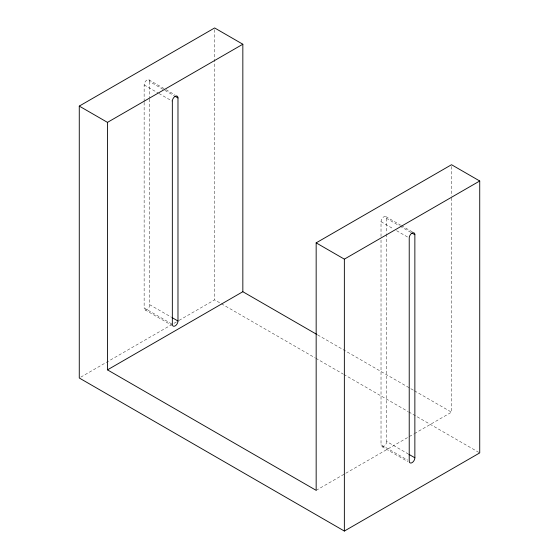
<?xml version="1.0" encoding="UTF-8"?>
<svg xmlns="http://www.w3.org/2000/svg" width="559" height="559" viewBox="0 0 559 559"><rect width="100%" height="100%" fill="white"/><g stroke="black" fill="none" stroke-linecap="round" stroke-linejoin="round"><path stroke-width="0.42" stroke-dasharray="2.79 2.1" d="M80.789 377.129L178.342 320.81M179.097 320.377L214.642 299.855L220.679 303.341M316.163 490.348L413.716 434.029M414.471 433.588L451.525 412.193L451.525 196.957M148.953 79.853L165.275 89.279M166.023 89.706L174.925 94.848M385.836 216.619L400.677 225.186M401.418 225.612L412.549 232.041M144.138 101.493L144.138 84.933A3.99 2.306 -60 0 1 146.954 80.049A3.99 2.306 -60 0 1 149.777 81.677L174.268 95.82M381.021 236.513L381.021 221.699A3.99 2.306 -60 0 1 383.844 216.815A3.99 2.306 -60 0 1 386.66 218.443L399.28 225.724M400.02 226.157L411.151 232.579M144.138 84.933L158.239 93.073M158.98 93.507L172.34 101.214M381.021 221.699L393.641 228.98M396.604 230.699L407.742 237.121M317.694 334.932L413.716 390.371M414.478 390.804L451.525 412.193M221.434 303.775L315.087 357.844M315.842 358.284L343.03 373.978M343.785 374.411L407.979 411.48M408.734 411.913L478.965 452.462M149.777 99.104L149.777 304.739L171.299 317.163M386.66 234.13L386.66 441.498L408.182 453.929M144.138 102.36L144.138 307.995L172.34 324.276M381.021 240L381.021 444.761L407.742 460.183M144.963 309.819L171.683 325.247M381.846 446.585L407.825 461.58M451.525 166.456L451.525 196.083M386.66 218.443L386.66 233.257M214.642 29.69L214.642 299.855M149.777 81.677L149.777 98.237M149.777 304.739A3.99 2.306 -60 0 1 146.954 309.623A3.99 2.306 -60 0 1 144.138 307.995M386.66 441.498A3.99 2.306 -60 0 1 383.844 446.389A3.99 2.306 -60 0 1 381.021 444.761"/><path stroke-width="0.84" d="M107.475 369.862L316.163 490.348L316.163 242.865L451.525 164.716L479.727 180.997L479.727 452.902L344.358 531.05L79.273 378.003L79.273 106.098L214.642 27.95L242.837 44.231L242.837 291.714L107.475 369.862L107.475 122.379L242.837 44.231M316.163 242.865L344.358 259.145L479.727 180.997M175.009 96.246L177.979 97.958L177.979 321.02A3.99 2.306 -60 0 1 175.156 325.904A3.99 2.306 -60 0 1 172.34 324.276L172.34 101.214A3.99 2.306 -60 0 1 175.156 96.33A3.99 2.306 -60 0 1 177.979 97.958M411.892 233.012L414.862 234.724L414.862 457.786A3.99 2.306 -60 0 1 412.046 462.67A3.99 2.306 -60 0 1 409.223 461.042L409.223 237.98A3.99 2.306 -60 0 1 412.046 233.096A3.99 2.306 -60 0 1 414.862 234.724M79.273 106.098L107.475 122.379M242.837 291.714L316.939 334.492M172.039 317.589L177.979 321.02M408.922 454.355L414.862 457.786M344.358 259.145L344.358 531.05"/></g></svg>
